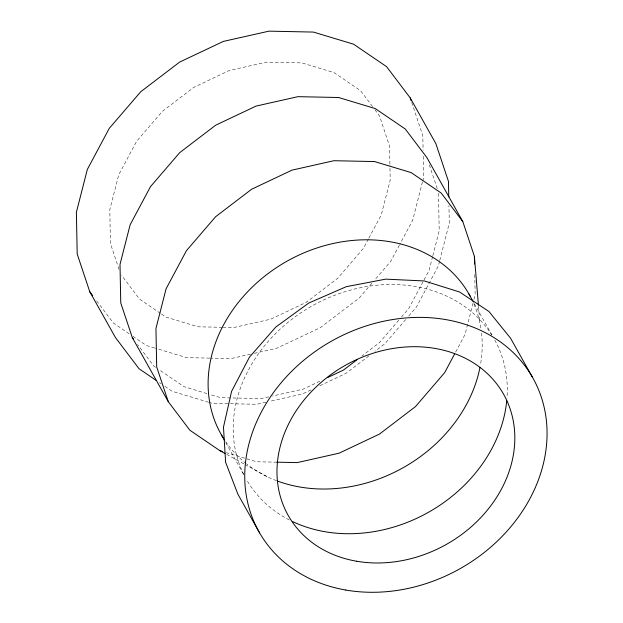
<?xml version="1.0" encoding="UTF-8"?>
<svg xmlns="http://www.w3.org/2000/svg" width="623" height="623" viewBox="0 0 623 623"><rect width="100%" height="100%" fill="white"/><g stroke="black" fill="none" stroke-linecap="round" stroke-linejoin="round"><path stroke-width="0.47" stroke-dasharray="3.12 2.34" d="M422.441 182.064L412.683 220.262L399.88 244.232M422.682 181.137L423.632 177.407L423.188 155.088M432.611 256.629L429.076 270.475L408.704 308.611L401.251 317.286M432.845 255.703L439.215 230.79L438.475 193.247M439.526 261.325L438.335 265.982L416.39 307.077L408.213 316.593M439.768 260.391L449.292 223.127L448.942 205.66M473.036 303.144L465.015 334.52L455.055 353.171M473.978 299.445L475.154 294.835L474.742 273.653M368.419 238.991L363.373 248.429L337.759 278.24L306.173 302.381L270.748 319.186L233.913 327.519L223.291 327.309M368.878 238.126L381.26 214.958L390.2 180.125L389.936 165.625M399.421 245.088L390.73 261.356L375.007 279.657M371.861 283.317L359.276 297.958L320.393 327.612L276.667 348.296L254.316 353.319M398.767 320.175L379.508 342.588L361.885 356.021M405.698 319.521L384.936 343.678L375.023 351.24M368.925 355.889L346.053 373.333L318.945 386.159M319.817 381.245L303.16 389.134L272.422 396.041M311.072 389.881L302.326 394.016L269.728 401.352M250.594 354.16L231.032 358.56L210.745 358.139M268.7 396.882L261.247 398.556L220.628 397.715L210.558 394.678M266.005 402.185L256.692 404.28L212.248 403.361L209.515 402.528M222.325 327.285L198.176 326.81L165.975 317.107L161.162 313.836M209.78 358.116L186.589 357.633L155.571 348.28M276.877 462.18L256.567 461.76L226.375 452.656M154.652 348L146.444 345.524L133.073 336.428M206.898 393.572L184.026 386.673L158.67 369.423M208.596 402.256L172.104 391.244L164.238 385.894M226.679 454.408L244.294 464.088M245.135 464.548L267.781 476.992M160.36 313.283L139.497 299.079L121.695 275.467M129.14 333.757L113.417 323.057L95.568 299.445M155.501 367.266L153.92 366.192L137.59 344.589M159.519 382.686L161.092 383.76M372.57 106.626L360.515 90.631L334.037 72.595L301.828 62.9L266.091 62.191L229.256 70.524L193.839 87.329L162.245 111.462L136.632 141.281L118.752 174.752L109.812 209.585L110.419 243.422L119.055 269.455M374.867 109.671L379.462 115.761L389.585 146.288L389.92 164.651M474.407 303.775L491.921 334.979M225.845 442.774L243.834 474.827M411.741 102.491L422.807 135.674L423.095 150.236M429.317 164.885L437.548 189.54M478.511 306.282L479.858 322.613M473.932 304.024A142.402 118.471 -29.3 0 1 480.901 328.212M481.54 332.978A142.402 118.471 -29.3 0 1 480.325 365.569M276.417 480.66A142.402 118.471 -29.3 0 1 246.981 464.228M246.225 463.637A142.402 118.471 -29.3 0 1 225.713 441.707M494.755 340.026A142.402 118.471 -29.3 0 1 506.974 398.152M289.345 519.956A142.402 118.471 -29.3 0 1 246.677 479.881M243.928 474.796A142.402 118.471 -29.3 0 1 311.983 305.963A142.402 118.471 -29.3 0 1 491.82 335.057"/><path stroke-width="0.93" d="M454.603 354.012L444.651 372.663L415.448 406.632L379.438 434.091L339.099 453.178L297.194 462.609L276.877 462.18M357.291 359.526L343.499 370.046L327.714 377.515M478.433 305.317L474.399 256.326L462.827 221.632L426.88 157.58L405.3 129.031L375.194 108.55L338.593 97.507L297.965 96.666L256.061 106.089L215.722 125.176L179.712 152.635L150.517 186.612L130.145 224.747L120.005 264.432L120.761 302.942L132.341 337.643L168.28 401.687L189.859 430.236L219.966 450.717L222.715 451.55M219.966 450.717L225.004 453.489M156.373 380.552L139.077 368.777L115.465 337.549L89.805 291.821L77.197 254.036L76.38 212.303L87.329 169.448L109.274 128.354L140.736 91.752L179.619 62.098L223.338 41.414L268.98 31.15L313.416 32.077L353.568 44.186L386.595 66.653L410.199 97.889L435.859 143.609L448.467 181.394L448.77 196.923M462.827 221.632L441.24 193.075L411.133 172.594L374.532 161.559L333.912 160.711L292.008 170.141L251.661 189.221L215.651 216.687L186.456 250.656L166.084 288.799L155.945 328.485L156.7 366.986L168.28 401.687M132.341 337.643L133.501 339.185M89.805 291.821L92.687 295.637M532.19 376.79L510.486 338.102L488.915 311.477L459.533 291.985L424.333 280.957L385.715 279.143L346.318 286.666L308.813 303.012L275.763 327.067L249.426 357.197L231.592 391.345L223.47 427.176L225.619 462.266L237.9 494.203L259.612 532.891M468.722 293.651L473.457 302.085M221.586 435.181L224.428 440.243M410.199 97.889L411.125 100.653M474.399 256.326L474.555 264.027M479.967 367.438A142.402 118.471 -29.3 0 1 277.313 480.987M223.065 437.658A142.402 118.471 -29.3 0 1 285.879 261.839A142.402 118.471 -29.3 0 1 470.131 296.166M506.725 400.963A142.402 118.471 -29.3 0 1 292.865 521.692M356.449 561.206A123.572 102.803 -29.3 0 0 512.791 418.563A123.572 102.803 -29.3 0 0 318.462 384.757A123.572 102.803 -29.3 0 0 356.449 561.206M345.757 590.036A157.058 130.666 -29.3 0 0 544.471 408.735A157.058 130.666 -29.3 0 0 297.475 365.756A157.058 130.666 -29.3 0 0 345.757 590.036"/></g></svg>
